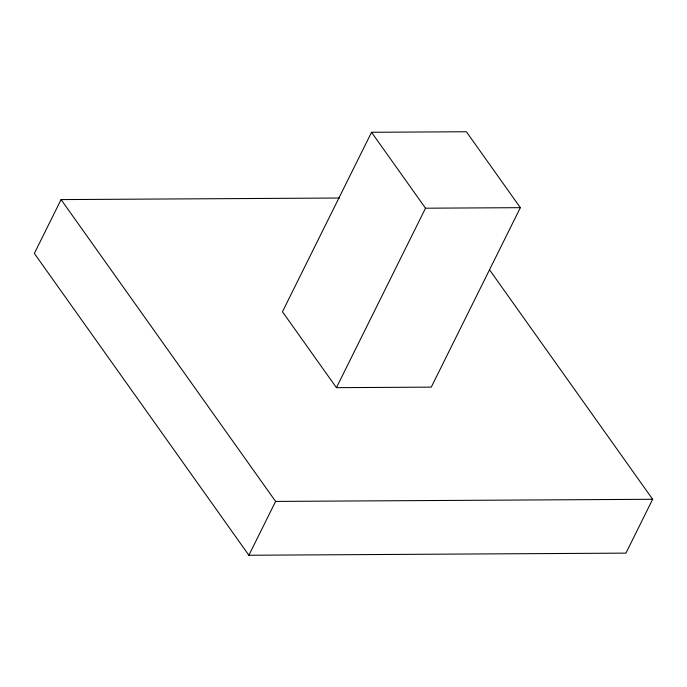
<?xml version="1.0" encoding="UTF-8"?>
<svg xmlns="http://www.w3.org/2000/svg" width="687" height="687" viewBox="0 0 687 687"><rect width="100%" height="100%" fill="white"/><g stroke="black" fill="none" stroke-linecap="round" stroke-linejoin="round"><path stroke-width="1.03" d="M339.576 198.019L61.074 199.591L34.35 253.426L248.883 555.251L625.926 553.129L652.65 499.286L489.728 270.077M371.538 132.282L282.46 311.743L336.424 387.666L431.273 387.133L520.351 207.672L466.387 131.749L371.538 132.282L425.511 208.204L520.351 207.672M248.883 555.251L275.607 501.416L61.074 199.591M336.424 387.666L425.511 208.204M275.607 501.416L652.65 499.286"/></g></svg>
